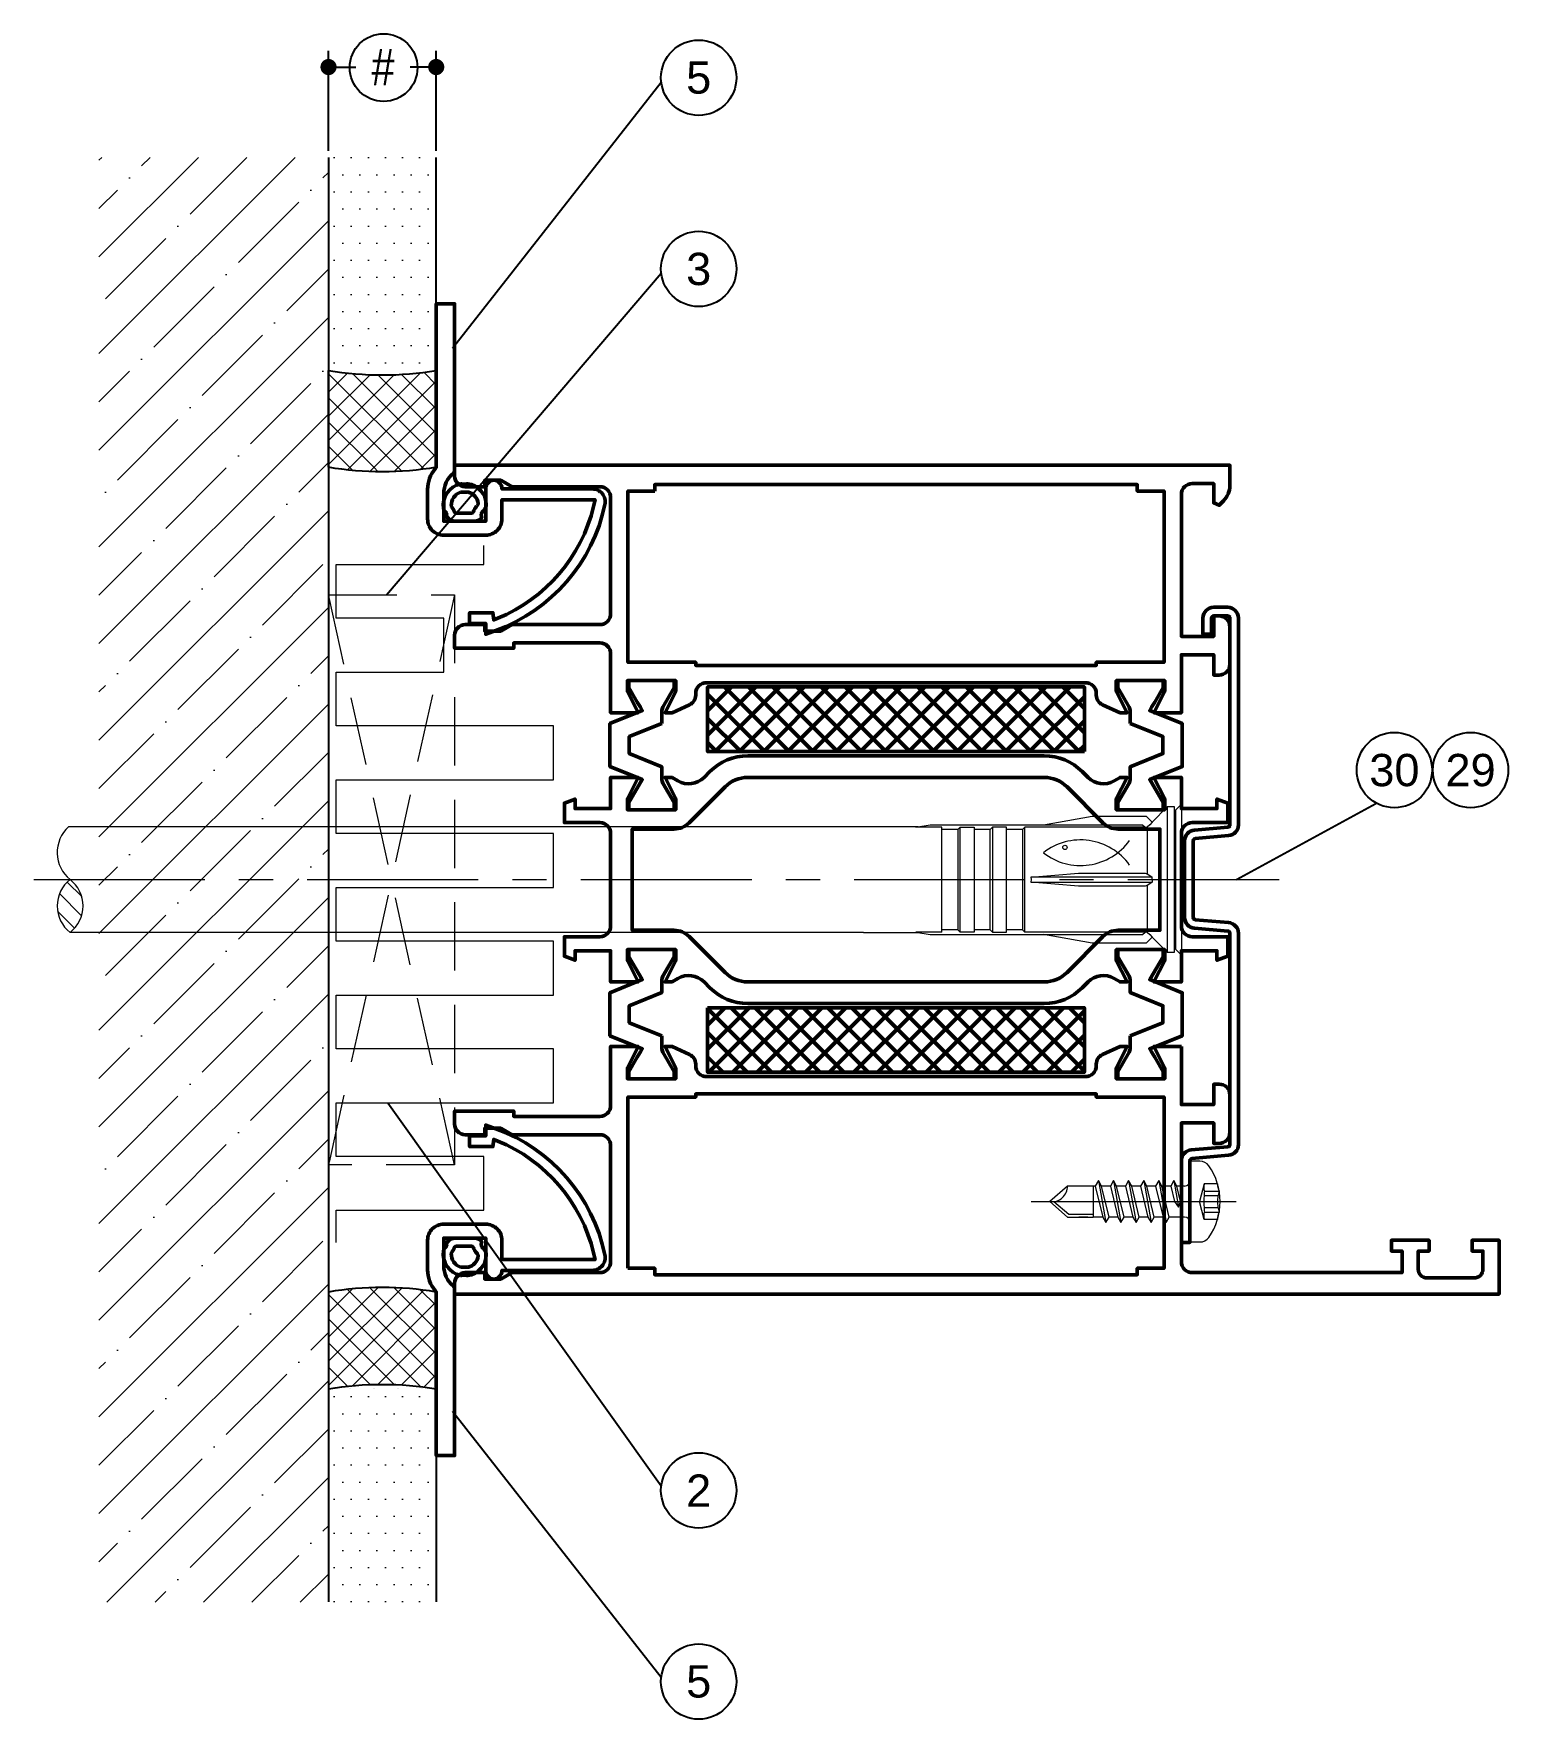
# Model space of a CAD drawing. Header units: millimetres. Extents: x 40 to 177, y 60 to 217.
import ezdxf
from ezdxf.enums import TextEntityAlignment as Align

# ---------------------------------------------------------------- set-up
doc = ezdxf.new("R2010")
doc.units = ezdxf.units.MM
doc.linetypes.add('CENTER', pattern=[50.8, 31.75, -6.35, 6.35, -6.35])
doc.linetypes.add('HIDDEN', pattern=[9.525, 6.35, -3.175])
for name, color, linetype, lineweight in [('AM_5', 3, 'Continuous', 25), ('AM_C', 50, 'Continuous', 50), ('AM_S', 80, 'Continuous', 50), ('Cent3', 70, 'CENTER', 18), ('CHide3', 70, 'HIDDEN', 18), ('CHide4', 10, 'HIDDEN', 13), ('Cont2', 2, 'Continuous', 25), ('Cont3', 70, 'Continuous', 18)]:
    doc.layers.add(name, color=color, linetype=linetype, lineweight=lineweight)
doc.styles.add('BEMSTIL', font='8SIMPLEX.SHX', dxfattribs={"width": 0.85})
doc.styles.add('SWISS', font='swiss.ttf')
doc.dimstyles.new('Dok-1zu2-PUNKT$0', dxfattribs={"dimscale": 0.5, "dimtxt": 3.4, "dimasz": 1.5, "dimexe": 1.5, "dimexo": 0.6, "dimgap": 1.5, "dimtad": 0, "dimlfac": 2, "dimdsep": 46, "dimtxsty": 'BEMSTIL', "dimblk": 'PUNKT', "dimblk1": 'PUNKT', "dimblk2": 'PUNKT', "dimcen": 0, "dimclrd": 3, "dimclre": 3, "dimclrt": 3, "dimadec": 0, "dimazin": 0, "dimtfac": 0.7, "dimtofl": 0, "dimtmove": 0, "dimatfit": 3, "dimfxl": 0, "dimtolj": 1, "dimarcsym": 0})

# ---------------------------------------------------------------- blocks, each defined once
blk = doc.blocks.new('BLOCK12_35_35_19_3_2008_8')
at = {"color": 3, "linetype": 'Continuous'}
blk.add_circle((-9.5, 3), 0.2, dxfattribs=at)
for centre, start, end in [((-8.05, -1.91), 35.6307, 128.0088), ((-8.05, 6.91), 231.9912, 324.3693)]:
    blk.add_arc(centre, 5.6, start, end, dxfattribs=at)
blk = doc.blocks.new('PUNKT')
at = {"color": 0, "linetype": 'Continuous'}
blk.add_line((-0.5, 0), (-1, 0), dxfattribs=at)
at = {"color": 0, "linetype": 'Continuous', "const_width": 0.5}
blk.add_lwpolyline([(-0.25, 0, 1), (0.25, 0, 1)], format="xyb", close=True, dxfattribs=at)
blk = doc.blocks.new('*D5')
at = {"layer": 'AM_5', "color": 3, "lineweight": -2, "transparency": 16777216}
for p, q in [((67.3, 206.17), (67.3, 215.46)), ((77.3, 206.17), (77.3, 215.46)), ((68.8, 213.96), (69.82, 213.96)), ((75.8, 213.96), (74.88, 213.96))]:
    blk.add_line(p, q, dxfattribs=at)
at = {"layer": 'AM_5', "color": 3, "lineweight": -2, "transparency": 16777216, "xscale": 1.5, "yscale": 1.5, "zscale": 1.5, "rotation": 180}
blk.add_blockref('PUNKT', (67.3, 213.96), dxfattribs=at)
at = {"layer": 'AM_5', "color": 3, "lineweight": -2, "transparency": 16777216, "xscale": 1.5, "yscale": 1.5, "zscale": 1.5}
blk.add_blockref('PUNKT', (77.3, 213.96), dxfattribs=at)
at = {"layer": 'AM_5', "color": 3, "transparency": 16777216, "insert": (72.35, 213.96), "char_height": 3.4, "attachment_point": 5, "style": 'BEMSTIL'}
blk.add_mtext('\\A1;#', dxfattribs=at)
blk = doc.blocks.new('WS4070448')
at = {"linetype": 'CENTER'}
blk.add_line((8.05, -14.4), (8.07, 4.66), dxfattribs=at)
for p, q in [((6.62, -8.64), (6.62, -11)), ((6.62, -8.64), (9.52, -8.64)), ((9.52, -11), (9.52, -8.64)), ((6.62, -11), (8.07, -12.64)), ((8.07, -12.64), (9.52, -11))]:
    blk.add_line(p, q)
blk.add_lwpolyline([(11.39, 2.11, 0.314856), (4.74, 2.11, 0.244912), (4.32, 1.29), (4.32, 0.36), (11.82, 0.36), (11.82, 1.29, 0.244912), (11.39, 2.11, 0.138291)], format="xyb")
for points in [[(6.12, -1.14), (6.62, -1.43), (8.07, -1.08), (8.57, -0.71), (8.07, -0.51), (6.62, -0.85)], [(6.12, -2.54), (6.62, -2.83), (9.52, -2.14), (10.02, -1.85), (9.52, -1.56), (6.62, -2.25)], [(6.12, -3.94), (6.62, -4.23), (9.52, -3.54), (10.02, -3.25), (9.52, -2.96), (6.62, -3.65)], [(6.12, -5.34), (6.62, -5.63), (9.52, -4.94), (10.02, -4.65), (9.52, -4.36), (6.62, -5.05)], [(6.12, -6.74), (6.62, -7.03), (9.52, -6.34), (10.02, -6.05), (9.52, -5.76), (6.62, -6.45)], [(6.12, -8.14), (6.62, -8.43), (9.52, -7.74), (10.02, -7.45), (9.52, -7.16), (6.62, -7.85)]]:
    blk.add_lwpolyline(points, close=True)
for points in [[(6.12, -1.14), (8.57, -0.71)], [(6.62, -0.14), (6.62, -0.85)], [(6.62, -1.43), (6.62, -1.85)], [(6.62, -1.43), (6.62, -2.25)], [(6.62, -1.43), (6.62, -2.25)], [(9.52, -0.14), (9.52, -1.56)], [(6.12, -2.54), (10.02, -1.85)], [(6.62, -2.83), (6.62, -3.65)], [(9.52, -2.14), (9.52, -2.96)], [(6.12, -3.94), (10.02, -3.25)], [(6.12, -5.34), (10.02, -4.65)], [(6.62, -4.23), (6.62, -5.05)], [(9.52, -3.54), (9.52, -4.36)], [(6.12, -6.74), (10.02, -6.05)], [(6.62, -5.63), (6.62, -6.45)], [(9.52, -4.94), (9.52, -5.76)], [(6.12, -8.14), (10.02, -7.45)], [(6.62, -7.03), (6.62, -7.85)], [(9.52, -6.34), (9.52, -7.16)], [(9.52, -7.74), (9.52, -8.64)], [(6.62, -8.43), (6.62, -8.64)], [(9.27, -8.64), (9.27, -10.89), (8.1, -12.28)], [(9.52, -9.14), (9.52, -9.96)], [(6.62, -9.83), (6.62, -10.65)]]:
    blk.add_lwpolyline(points)
for centre, radius, start, end in [((6.12, -0.14), 0.5, 0, 90), ((10.02, -0.14), 0.5, 90, 180), ((6.61, -12.47), 1.47, 353.4244, 89.6688)]:
    blk.add_arc(centre, radius, start, end)
at = {"layer": 'CHide4'}
for p, q in [((7.1, 1.69), (7.1, 3.08)), ((7.51, 1.69), (7.51, 2.97)), ((8.63, 1.69), (8.63, 2.97)), ((9.04, 1.69), (9.04, 3.08))]:
    blk.add_line(p, q, dxfattribs=at)
for points in [[(6.42, 2.92), (6.42, 1.69)], [(6.42, 1.69), (8.07, 1.25)], [(9.72, 1.69), (8.07, 1.25)], [(9.72, 2.92), (9.72, 1.69)]]:
    blk.add_lwpolyline(points, dxfattribs=at)
for centre, radius, start, end in [((6.48, 4.2), 1.28, 267.2848, 298.8872), ((6.76, 2.85), 1.21, 253.6643, 286.3357), ((8.07, 5.85), 2.94, 250.6988, 289.3012), ((8.07, 11.78), 10.13, 264.4948, 275.5052), ((9.66, 4.2), 1.28, 241.1128, 272.7152), ((9.38, 2.85), 1.21, 253.6643, 286.3357)]:
    blk.add_arc(centre, radius, start, end, dxfattribs=at)
blk = doc.blocks.new('WI4080202')
blk.add_lwpolyline([(-48.32, -0.18), (-48.61, -3.59, -0.388879), (-49.61, -4.5), (-57.2, -4.5), (-57.2, -3.7), (-49.61, -3.7, 0.388879), (-49.41, -3.52), (-49.11, -0.11, -0.388879), (-48.12, 0.8), (-28.48, 0.8, -0.388879), (-27.49, -0.11), (-27.22, -3.22, 0.388879), (-27.02, -3.4), (-19.88, -3.4, 0.388879), (-19.68, -3.22), (-19.41, -0.11, -0.388879), (-18.42, 0.8), (0.8, 0.8, -0.414214), (1.8, -0.2), (1.8, -1.5, -0.414214), (0.8, -2.5), (-0.7, -2.5), (-0.7, -1.7), (0.8, -1.7, 0.414214), (1, -1.5), (1, -0.2, 0.414214), (0.8, 0), (-18.42, 0, 0.388879), (-18.62, -0.18), (-18.89, -3.29, -0.388879), (-19.88, -4.2), (-27.02, -4.2, -0.388879), (-28.01, -3.29), (-28.28, -0.18, 0.388879), (-28.48, 0), (-48.12, 0, 0.388879), (-48.32, -0.18)], format="xyb", close=True)
blk = doc.blocks.new('WI1021363')
for points in [[(23, 67.5), (23, 64.95), (21, 65.95), (20, 65.95), (20, 61.45), (21, 61.45), (23, 62.45), (23, 61.8), (22.27, 60.19, -0.294108), (21.36, 59.6), (21.2, 59.6, 0.414214), (20.2, 58.6), (20.2, 23.4, 0.414214), (21.2, 22.4), (21.36, 22.4, -0.294108), (22.27, 21.81), (23, 20.2), (23, 19.55), (21, 20.55), (20, 20.55), (20, 16.05), (21, 16.05), (23, 17.05), (23, 14.5), (17.5, 14.5, 0.414214), (16.5, 13.5), (16.5, 5.5), (17, 5.5), (17, 0), (15.8, 0, -0.414214), (14.8, 1), (14.8, 2.8), (15.4, 2.8), (15.4, 4.3), (14.8, 5.34), (14.8, 13.5, 0.414214), (13.8, 14.5), (3, 14.5, 0.414214), (2, 13.5), (2, 5.34), (1.4, 4.3), (1.4, 2.8), (2, 2.8), (2, 1, -0.414214), (1, 0), (0, 0), (0, 97), (5, 97), (5, 94.5), (4, 94.5), (4, 95.5), (2.3, 95.5, 0.414214), (1.5, 94.7), (1.5, 90.3, 0.414214), (2.3, 89.5), (4, 89.5), (4, 90.5), (5, 90.5), (5, 87), (4, 87), (4, 88), (2, 88), (2, 68.5, 0.414214), (3, 67.5), (15.9, 67.5), (15.9, 70.5), (14, 70.5), (14, 71, -0.414214), (15, 72), (18.5, 72, -0.414214), (19.5, 71), (19.5, 70.5), (17.6, 70.5), (17.6, 67.5), (23, 67.5)], [(50, 27.24, -0.198912), (48.54, 23.71), (48, 23.17, 0.339454), (47.68, 20.75), (48, 20.2), (48, 19.55), (46, 20.55), (45, 20.55), (45, 16.05), (46, 16.05), (48, 17.05), (48, 14.5), (45.1, 14.5), (45.1, 11.2), (45.99, 11.2), (45.62, 10.2), (43.8, 10.2), (43.8, 13.5, 0.414214), (42.8, 14.5), (34.2, 14.5, 0.414214), (33.2, 13.5), (33.2, 10.2), (31.38, 10.2), (31.01, 11.2), (31.9, 11.2), (31.9, 14.5), (29, 14.5), (29, 17.05), (31, 16.05), (32, 16.05), (32, 20.55), (31, 20.55), (29, 19.55), (29, 20.2), (29.32, 20.75, 0.339454), (29, 23.17), (28.46, 23.71, -0.198912), (27, 27.24), (27, 54.76, -0.198912), (28.46, 58.29), (29, 58.83, 0.339454), (29.32, 61.25), (29, 61.8), (29, 62.45), (31, 61.45), (32, 61.45), (32, 65.95), (31, 65.95), (29, 64.95), (29, 67.5), (31.9, 67.5), (31.9, 70.8), (31.01, 70.8), (31.38, 71.8), (33.2, 71.8), (33.2, 68.5, 0.414214), (34.2, 67.5), (42.8, 67.5, 0.414214), (43.8, 68.5), (43.8, 71.8), (45.62, 71.8), (45.99, 70.8), (45.1, 70.8), (45.1, 67.5), (48, 67.5), (48, 64.95), (46, 65.95), (45, 65.95), (45, 61.45), (46, 61.45), (48, 62.45), (48, 61.8), (47.68, 61.25, 0.339454), (48, 58.83), (48.54, 58.29, -0.198912), (50, 54.76)], [(62, 72, -0.414214), (63, 71), (63, 70.5), (61.1, 70.5), (61.1, 67.5), (74.3, 67.5, 0.414214), (75.3, 68.5), (75.3, 70.5), (73.5, 70.5), (73.29, 71.01), (73.69, 71.41, -0.198912), (75.1, 72), (77, 72), (77, 0), (76, 0, -0.414214), (75, 1), (75, 2.8), (75.6, 2.8), (75.6, 4.3), (75, 5.34), (75, 13.5, 0.414214), (74, 14.5), (63.2, 14.5, 0.414214), (62.2, 13.5), (62.2, 5.34), (61.6, 4.3), (61.6, 2.8), (62.2, 2.8), (62.2, 1, -0.414214), (61.2, 0), (60, 0), (60, 5.5), (60.5, 5.5), (60.5, 13.5, 0.414214), (59.5, 14.5), (54, 14.5), (54, 17.05), (56, 16.05), (57, 16.05), (57, 20.55), (56, 20.55), (54, 19.55), (54, 20.2), (54.73, 21.81, -0.294108), (55.64, 22.4), (55.8, 22.4, 0.414214), (56.8, 23.4), (56.8, 58.6, 0.414214), (55.8, 59.6), (55.64, 59.6, -0.294108), (54.73, 60.19), (54, 61.8), (54, 62.45), (56, 61.45), (57, 61.45), (57, 65.95), (56, 65.95), (54, 64.95), (54, 67.5), (59.4, 67.5), (59.4, 70.5), (57.5, 70.5), (57.5, 71, -0.414214), (58.5, 72), (62, 72)], [(23.99, 62.75), (22.87, 62.75, 0.131652), (22.47, 62.64), (20.66, 61.6), (20, 61.6), (20, 65.8), (20.66, 65.8), (22, 65.03), (22.49, 64.74), (22.79, 64.57), (24, 67.58), (28, 67.58), (29.21, 64.57), (31.34, 65.8), (32, 65.8), (32, 61.6), (31.34, 61.6), (29.53, 62.64, 0.131652), (29.13, 62.75), (28.01, 62.75), (26.79, 65.78), (25.21, 65.78)], [(53.01, 62.75), (54.13, 62.75, -0.131652), (54.53, 62.64), (56.34, 61.6), (57, 61.6), (57, 65.8), (56.34, 65.8), (55, 65.03), (54.51, 64.74), (54.21, 64.57), (53, 67.58), (49, 67.58), (47.79, 64.57), (45.66, 65.8), (45, 65.8), (45, 61.6), (45.66, 61.6), (47.47, 62.64, -0.131652), (47.87, 62.75), (48.99, 62.75), (50.21, 65.78), (51.79, 65.78)], [(48, 54.76, 0.198912), (47.12, 56.88), (43.79, 60.21, -0.198912), (43.2, 61.63), (43.2, 65.5), (33.8, 65.5), (33.8, 61.63, -0.198912), (33.21, 60.21), (29.88, 56.88, 0.198912), (29, 54.76), (29, 27.24, 0.198912), (29.88, 25.12), (33.21, 21.79, -0.198912), (33.8, 20.37), (33.8, 16.5), (43.2, 16.5), (43.2, 20.37, -0.198912), (43.79, 21.79), (47.12, 25.12, 0.198912), (48, 27.24)], [(23.99, 19.25), (22.87, 19.25, -0.131652), (22.47, 19.36), (20.66, 20.4), (20, 20.4), (20, 16.2), (20.66, 16.2), (22, 16.97), (22.49, 17.26), (22.79, 17.43), (24, 14.43), (28, 14.43), (29.21, 17.43), (31.34, 16.2), (32, 16.2), (32, 20.4), (31.34, 20.4), (29.53, 19.36, -0.131652), (29.13, 19.25), (28.01, 19.25), (26.79, 16.23), (25.21, 16.23)], [(53.01, 19.25), (54.13, 19.25, 0.131652), (54.53, 19.36), (56.34, 20.4), (57, 20.4), (57, 16.2), (56.34, 16.2), (55, 16.97), (54.51, 17.26), (54.21, 17.43), (53, 14.43), (49, 14.43), (47.79, 17.43), (45.66, 16.2), (45, 16.2), (45, 20.4), (45.66, 20.4), (47.47, 19.36, 0.131652), (47.87, 19.25), (48.99, 19.25), (50.21, 16.23), (51.79, 16.23)]]:
    blk.add_lwpolyline(points, format="xyb", close=True)
for points in [[(2.4, 16.1), (2.4, 18.6), (1.8, 18.6), (1.8, 63.4), (2.4, 63.4), (2.4, 65.9), (18.3, 65.9), (18.3, 59.6), (18.6, 59.6), (18.6, 22.4), (18.3, 22.4), (18.3, 16.1), (2.4, 16.1)], [(74.6, 18.6), (74.6, 16.1), (58.7, 16.1), (58.7, 22.4), (58.4, 22.4), (58.4, 59.6), (58.7, 59.6), (58.7, 65.9), (74.6, 65.9), (74.6, 63.4), (75.2, 63.4), (75.2, 18.6), (74.6, 18.6)]]:
    blk.add_lwpolyline(points, close=True)
blk = doc.blocks.new('WI3091031')
blk.add_lwpolyline([(15.36, 3.84), (15.7, 2.9), (14.7, 2.9), (14.7, 1.4), (13.7, 1.4), (13.7, 3.57), (14.37, 3.64), (14.22, 4.01, 0.241427), (3.82, 12.91), (3.2, 13.06), (3.2, 4.4), (5, 4.4, -0.414214), (6.5, 2.9), (6.5, -1, -0.414214), (5, -2.5), (2.24, -2.5, -0.174158), (0.33, -1.81), (0.19, -1.7), (-15, -1.7), (-15, 0), (0.64, 0), (0.73, -0.11, 0.221671), (2.64, -1), (5.2, -1), (5.2, 2.9), (2.15, 2.9, -1), (2.15, 4.4), (2.2, 4.4), (2.2, 12.8, -0.476613), (3.65, 13.97, -0.258055), (15.36, 3.84)], format="xyb", close=True)
blk = doc.blocks.new('WI4090073')
h = blk.add_hatch()
h.set_pattern_fill('ANSI37', color=256, scale=0.5)
h.paths.add_polyline_path([(17.5, 0.4), (17.5, 6.4), (-17.5, 6.4), (-17.5, 0.4)])
blk.add_lwpolyline([(-17.5, 6.4), (-17.5, 0.4), (17.5, 0.4), (17.5, 6.4), (-17.5, 6.4)], close=True)
blk = doc.blocks.new('WI4010117')
for points in [[(-1.96, 0.38, 0.105303), (-1.96, 0.3, -0.126874), (-1.97, -0.2, 0.105303), (-1.98, -0.28, 0.36729), (-0.04, -2, 0.118919), (0.19, -1.95, 0.069374), (0.7, -1.6, -0.302466), (1.03, -1.56, 0.343251), (1.27, -1.5, 0.175092), (1.5, -0.86), (1.5, 0.86, 0.226191), (1.13, 1.64, 0.226204), (0.97, 1.68, -0.239044), (0.7, 1.75, 0.022911), (0.54, 1.88, 0.118919), (0.33, 1.97, 0.406084), (-1.96, 0.38)], [(-1.19, 0.38, 0.108224), (-1.2, 0.29, -0.07514), (-1.21, -0.23, 0.108224), (-1.21, -0.32, 0.306827), (-0.15, -1.24, 0.167154), (-0.03, -1.21, 0.047837), (0.2, -1.04, -0.111948), (0.61, -0.82, 0.333333), (0.75, -0.63), (0.75, 0.71, 0.060136), (0.74, 0.82, 0.265903), (0.6, 0.97, -0.111638), (0.2, 1.2, 0.170156), (0.08, 1.25, 0.344169), (-1.19, 0.38)]]:
    blk.add_lwpolyline(points, format="xyb", close=True)

msp = doc.modelspace()

# ---------------------------------------------------------------- hatches: boundary and pattern name
at = {"layer": 'Cont3'}
h = msp.add_hatch(dxfattribs=at)
h.set_pattern_fill('ANSI35', color=256, style=0)
h.set_pattern_definition([(45, (-176.8096, -170.152), (-4.49013, 4.49013), []), (45, (-172.3195, -170.152), (-4.49013, 4.49013), [7.9375, -1.5875, 0, -1.5875])])
h.paths.add_polyline_path([(67.3, 133.579), (45.974, 133.579), (45.974, 71.336), (67.3, 71.336)])
h.paths.add_polyline_path([(67.3, 138.552), (45.974, 138.576), (45.974, 133.579), (67.3, 133.579)])
h.paths.add_polyline_path([(67.3, 143.579), (45.974, 143.579), (45.974, 138.576), (67.3, 138.552)])
h.paths.add_polyline_path([(67.3, 205.566), (45.974, 205.566), (45.974, 143.579), (67.3, 143.579)])
h = msp.add_hatch(dxfattribs=at)
h.set_pattern_fill('DOTS', color=256, style=0)
h.set_pattern_definition([(0, (-201.2579, -291.3466), (0.79375, 1.5875), [0, -1.5875])])
h.paths.add_polyline_path([(77.3, 205.566), (67.3, 205.566), (67.3, 185.779, 0.0844302), (77.3, 185.773), (77.3, 191.966)])
h = msp.add_hatch(dxfattribs=at)
h.set_pattern_fill('ANSI37', color=256, scale=0.5, angle=90, style=0)
h.set_pattern_definition([(135, (-201.2579, -291.3466), (-1.122532, -1.122532), []), (225, (-201.2579, -291.3466), (1.122532, -1.122532), [])])
edge = h.paths.add_edge_path()
edge.add_line((77.3, 185.773), (77.3, 176.773))
edge.add_arc((72.3, 206.356), 30.002, 260.40618, 279.59382, ccw=False)
edge.add_line((67.3, 176.773), (67.3, 185.773))
edge.add_arc((72.3, 215.356), 30.002, 260.40618, 279.59382)
h = msp.add_hatch(dxfattribs=at)
h.set_pattern_fill('ANSI31', color=256, scale=0.4, angle=90, style=0)
h.set_pattern_definition([(135, (7.1772, -88.1277), (-0.8980256, -0.8980256), [])])
h.paths.add_polyline_path([(43.317, 138.466), (43.282, 138.466, 0.4872929), (43.3, 133.566, 0.4872929)])
h = msp.add_hatch(dxfattribs=at)
h.set_pattern_fill('ANSI37', color=256, scale=0.5, angle=90, style=0)
h.set_pattern_definition([(225, (-201.2579, 568.2778), (-1.122532, 1.122532), []), (135, (-201.2579, 568.2778), (1.122532, 1.122532), [])])
edge = h.paths.add_edge_path()
edge.add_line((77.3, 91.158), (77.3, 100.158))
edge.add_arc((72.3, 70.575), 30.002, 80.40618, 99.59382)
edge.add_line((67.3, 100.158), (67.3, 91.158))
edge.add_arc((72.3, 61.573), 30.005, 80.40749, 99.59338, ccw=False)
h = msp.add_hatch(dxfattribs=at)
h.set_pattern_fill('DOTS', color=256, style=0)
h.set_pattern_definition([(0, (-201.2579, 568.2778), (0.79375, -1.5875), [0, -1.5875])])
h.paths.add_polyline_path([(77.3, 71.366), (67.3, 71.366), (67.3, 91.153, -0.0844302), (77.3, 91.158), (77.3, 84.966)])

# ---------------------------------------------------------------- linework, layer by layer
at = {"layer": 'AM_5', "color": 3}
for p, q in [((78.8, 187.838), (98.192, 212.558)), ((72.687, 164.936), (98.192, 194.795)), ((151.619, 138.466), (164.572, 145.53)), ((72.806, 117.746), (98.192, 82.137)), ((78.8, 89.093), (98.192, 64.373))]:
    msp.add_line(p, q, dxfattribs=at)
for centre, radius in [((72.411, 213.912), 3.144), ((101.674, 212.969), 3.5), ((101.674, 195.205), 3.5), ((166.282, 148.649), 3.5), ((173.357, 148.649), 3.5), ((101.674, 81.726), 3.5), ((101.674, 63.962), 3.5)]:
    msp.add_circle(centre, radius, dxfattribs=at)
at = {"layer": 'Cent3', "ltscale": 0.5}
msp.add_line((39.922, 138.466), (155.59, 138.466), dxfattribs=at)
at = {"layer": 'CHide3'}
msp.add_lwpolyline([(79, 111.966), (67.3, 111.966), (67.3, 164.936), (79, 164.936), (79, 111.966), (67.3, 164.936), (79, 164.936), (67.3, 111.966)], dxfattribs=at)
at = {"layer": 'Cont2'}
for points in [[(67.3, 205.566), (67.3, 71.366)], [(77.3, 191.966), (77.3, 205.566)], [(77.3, 84.966), (77.3, 71.366)]]:
    msp.add_lwpolyline(points, dxfattribs=at)
for points in [[(77.3, 185.773), (77.3, 176.773, -0.083918), (67.3, 176.773), (67.3, 185.773, 0.083918)], [(77.3, 91.158), (77.3, 100.158, 0.0839182), (67.3, 100.158), (67.3, 91.158, -0.0839104)]]:
    msp.add_lwpolyline(points, format="xyb", close=True, dxfattribs=at)
at = {"layer": 'Cont3'}
for p, q in [((81.711, 167.746), (81.711, 169.503)), ((68.011, 167.746), (81.711, 167.746)), ((116.974, 143.366), (43.165, 143.366)), ((116.974, 133.566), (43.3, 133.566))]:
    msp.add_line(p, q, dxfattribs=at)
at = {"layer": 'Cont3', "color": 3, "linetype": 'Continuous'}
for p, q in [((133.684, 143.566), (138.221, 144.366)), ((138.221, 144.366), (143.221, 144.366)), ((143.221, 144.366), (143.781, 143.806)), ((143.779, 143.808), (145.186, 145.216)), ((145.186, 145.216), (145.186, 131.716)), ((145.85, 145.216), (145.186, 145.216)), ((145.85, 144.816), (146.5, 145.466)), ((145.85, 131.716), (145.85, 145.216)), ((146, 131.966), (146, 144.966)), ((146.5, 145.466), (146.5, 131.466)), ((122.05, 143.366), (116.974, 143.366)), ((121.841, 143.329), (123.184, 143.566)), ((124.25, 143.329), (121.841, 143.329)), ((123.184, 143.566), (138.291, 143.566)), ((124.25, 133.602), (124.25, 143.329)), ((125.75, 143.127), (124.25, 143.127)), ((125.95, 143.329), (125.75, 143.127)), ((125.75, 143.127), (125.75, 133.804)), ((125.95, 133.602), (125.95, 143.329)), ((125.95, 143.329), (127.25, 143.329)), ((127.25, 143.329), (127.25, 133.602)), ((128.75, 143.127), (127.25, 143.127)), ((128.75, 143.127), (128.95, 143.329)), ((128.75, 133.804), (128.75, 143.127)), ((130.25, 143.329), (128.95, 143.329)), ((128.95, 143.329), (128.95, 133.602)), ((130.25, 133.602), (130.25, 143.329)), ((131.75, 143.127), (130.25, 143.127)), ((131.95, 143.329), (131.75, 143.127)), ((131.75, 143.127), (131.75, 133.804)), ((131.95, 133.602), (131.95, 143.329)), ((143.127, 143.329), (131.95, 143.329)), ((138.291, 143.566), (142.89, 143.566)), ((142.89, 143.566), (143.127, 143.329)), ((143.127, 143.329), (143.231, 143.333)), ((143.231, 143.333), (143.336, 143.337)), ((143.558, 143.571), (143.336, 143.337)), ((143.336, 143.337), (143.336, 138.994)), ((143.781, 143.806), (143.558, 143.571)), ((132.52, 138.693), (134.758, 138.879)), ((138.221, 138.693), (132.52, 138.693)), ((132.52, 138.693), (132.55, 138.466)), ((132.55, 138.466), (132.52, 138.239)), ((132.52, 138.239), (138.221, 138.239)), ((134.758, 138.052), (132.52, 138.239)), ((134.758, 138.879), (136.948, 139.066)), ((136.948, 137.866), (134.758, 138.052)), ((136.948, 139.066), (138.291, 139.066)), ((138.291, 137.866), (136.948, 137.866)), ((143.221, 138.693), (138.221, 138.693)), ((138.221, 138.239), (143.221, 138.239)), ((138.291, 139.066), (142.89, 139.066)), ((142.89, 137.866), (138.291, 137.866)), ((142.89, 139.066), (143.127, 139.066)), ((143.127, 137.866), (142.89, 137.866)), ((143.127, 139.066), (143.231, 139.03)), ((143.231, 137.901), (143.127, 137.866)), ((143.781, 138.693), (143.221, 138.693)), ((143.221, 138.239), (143.781, 138.239)), ((143.231, 139.03), (143.336, 138.994)), ((143.336, 137.937), (143.231, 137.901)), ((143.336, 138.994), (143.558, 138.843)), ((143.558, 138.088), (143.336, 137.937)), ((143.336, 137.937), (143.336, 133.594)), ((143.558, 138.843), (143.781, 138.693)), ((143.781, 138.239), (143.558, 138.088)), ((143.781, 138.466), (143.781, 138.693)), ((143.781, 138.466), (143.781, 138.239)), ((116.974, 133.566), (122.05, 133.566)), ((124.25, 133.602), (121.841, 133.602)), ((121.841, 133.602), (123.184, 133.366)), ((123.184, 133.366), (138.291, 133.366)), ((125.75, 133.804), (124.25, 133.804)), ((125.95, 133.602), (125.75, 133.804)), ((127.25, 133.602), (125.95, 133.602)), ((128.75, 133.804), (127.25, 133.804)), ((128.95, 133.602), (128.75, 133.804)), ((128.95, 133.602), (130.25, 133.602)), ((131.75, 133.804), (130.25, 133.804)), ((131.95, 133.602), (131.75, 133.804)), ((143.127, 133.602), (131.95, 133.602)), ((138.221, 132.566), (133.684, 133.366)), ((138.291, 133.366), (142.89, 133.366)), ((142.89, 133.366), (143.127, 133.602)), ((143.231, 133.598), (143.127, 133.602)), ((143.781, 133.125), (143.221, 132.566)), ((143.336, 133.594), (143.231, 133.598)), ((143.336, 133.594), (143.558, 133.36)), ((143.558, 133.36), (143.781, 133.125)), ((143.779, 133.123), (145.186, 131.716)), ((143.221, 132.566), (138.221, 132.566)), ((145.186, 131.716), (145.85, 131.716)), ((146.5, 131.466), (145.85, 132.116))]:
    msp.add_line(p, q, dxfattribs=at)
at = {"layer": 'Cont3'}
msp.add_lwpolyline([(68.011, 104.746), (68.011, 107.746), (81.711, 107.746), (81.711, 112.746), (68.011, 112.746), (68.011, 117.746), (88.2, 117.746), (88.2, 122.746), (68.011, 122.746), (68.011, 127.746), (88.2, 127.746), (88.2, 132.746), (68.011, 132.746), (68.011, 137.746), (88.2, 137.746), (88.2, 142.746), (68.011, 142.746), (68.011, 147.746), (88.2, 147.746), (88.2, 152.746), (68.011, 152.746), (68.011, 157.746), (78, 157.746), (78, 162.746), (68.011, 162.746), (68.011, 167.746)], dxfattribs=at)
for centre, radius, start, end in [((45.297, 140.979), 3.2, 131.77323, 231.37517), ((45.208, 136.022), 3.111, 127.83924, 232.16076), ((41.391, 136.022), 3.111, 307.83924, 52.16076)]:
    msp.add_arc(centre, radius, start, end, dxfattribs=at)

# ---------------------------------------------------------------- block references
at = {"layer": 'AM_C', "xscale": -1}
for name, p, rotation in [('WI4010117', (79.95, 173.269), 90), ('WI4080202', (151, 161.966), 269.9999268884199)]:
    msp.add_blockref(name, p, dxfattribs=dict(at, rotation=rotation))
at = {"layer": 'AM_C'}
for name, p, rotation in [('WI4090073', (120, 156.766), 180), ('WI4010117', (79.95, 103.662), 89.99999999999999)]:
    msp.add_blockref(name, p, dxfattribs=dict(at, rotation=rotation))
msp.add_blockref('WI4090073', (120, 120.166), dxfattribs=at)
at = {"layer": 'AM_S', "rotation": 270}
msp.add_blockref('WI3091031', (79, 176.966), dxfattribs=at)
at = {"layer": 'AM_S', "xscale": -1, "rotation": 270}
for name in ['WI1021363', 'WI3091031']:
    msp.add_blockref(name, (79, 99.966), dxfattribs=at)
at = {"layer": 'Cont3', "color": 3}
msp.add_blockref('BLOCK12_35_35_19_3_2008_8', (145.186, 138.466), dxfattribs=at)
at = {"layer": 'Cont3', "rotation": 270}
msp.add_blockref('WS4070448', (146.939, 116.624), dxfattribs=at)

# ---------------------------------------------------------------- texts
at = {"layer": 'AM_5', "color": 40, "style": 'SWISS'}
for s, p in [('5', (101.674, 212.969)), ('3', (101.674, 195.205)), ('30', (166.282, 148.649)), ('29', (173.357, 148.649)), ('2', (101.674, 81.726)), ('5', (101.674, 63.962))]:
    msp.add_text(s, height=3, dxfattribs=at).set_placement(p, align=Align.MIDDLE)

# ---------------------------------------------------------------- dimensions: what is measured, and where the dimension line sits
at = {"layer": 'AM_5'}
dim = msp.add_linear_dim(base=(77.3, 213.96), p1=(67.3, 205.566), p2=(77.3, 205.566), text='#', dimstyle='Dok-1zu2-PUNKT$0', override={"dimscale": 1, "dimlfac": 1}, dxfattribs=at)
dim.commit()
dim.dimension.update_dxf_attribs({"geometry": '*D5', "text_midpoint": (72.353, 213.96), "dimtype": 160})

doc.saveas('drawing.dxf')
